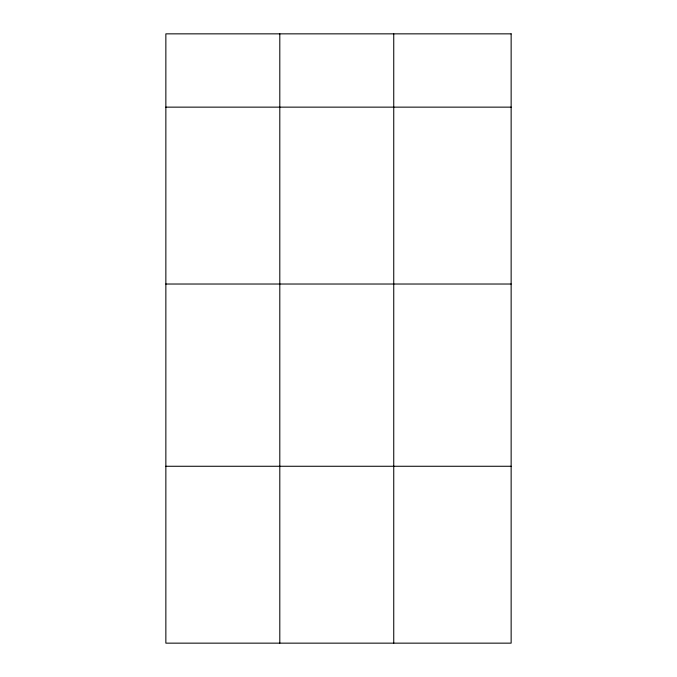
<?xml version="1.0" encoding="UTF-8"?>
<svg xmlns="http://www.w3.org/2000/svg" width="677" height="677" viewBox="0 0 677 677"><rect width="100%" height="100%" fill="white"/><g stroke="black" fill="none" stroke-linecap="round" stroke-linejoin="round"><path stroke-width="1.02" d="M165.857 107.144L511.143 107.144M165.857 284.027L511.143 284.027M165.857 466.267L511.143 466.267M393.743 33.85L393.743 643.15M279.804 33.85L279.804 643.15M511.143 33.85L165.857 33.85L165.857 643.15L511.143 643.15L511.143 33.85"/></g></svg>
